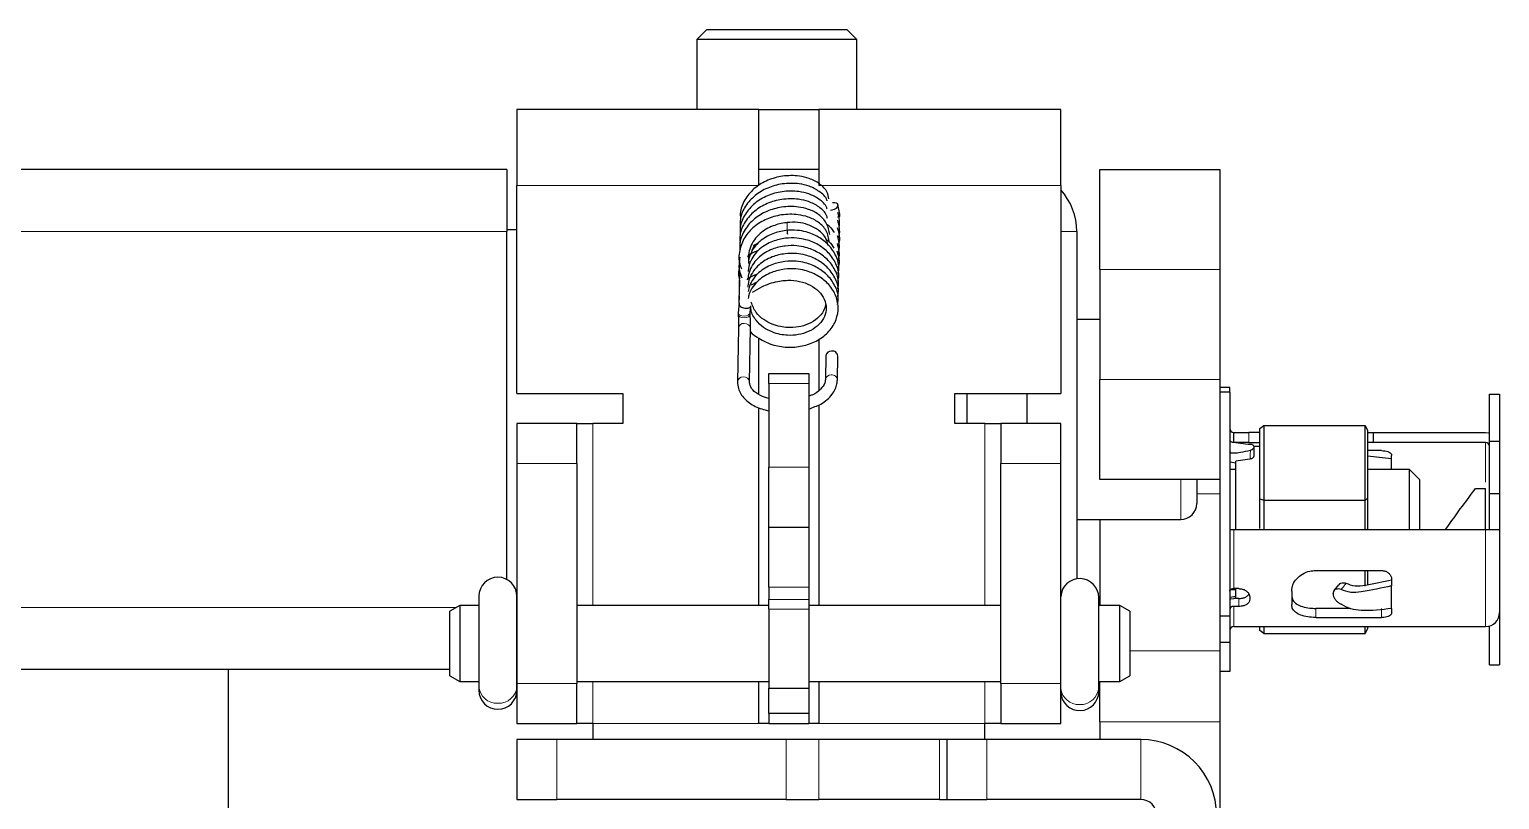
# Model space of a CAD drawing. Header units: millimetres. Extents: x -620 to 849, y 148 to 1992.
# Drawn here: x -81.3 to -7.7, y 194.4 to 232.9 of the extents above; entities that cross this region are included whole.
import ezdxf

# ---------------------------------------------------------------- set-up
doc = ezdxf.new("R2010")
doc.units = ezdxf.units.MM

msp = doc.modelspace()

# ---------------------------------------------------------------- linework, layer by layer
at = {"color": 7, "linetype": 'Continuous', "lineweight": 25}
for p, q in [((-47.391, 232.948), (-47.891, 232.448)), ((-47.891, 232.448), (-47.891, 228.948)), ((-43.543, 232.448), (-47.891, 232.448)), ((-47.391, 232.948), (-43.587, 232.948)), ((-43.587, 232.948), (-40.391, 232.948)), ((-39.891, 232.448), (-43.543, 232.448)), ((-39.891, 232.448), (-40.391, 232.948)), ((-39.891, 228.948), (-39.891, 232.448)), ((-56.891, 228.948), (-56.891, 225.148)), ((-44.791, 228.948), (-56.891, 228.948)), ((-44.791, 225.148), (-44.791, 228.948)), ((-44.791, 228.948), (-41.791, 228.948)), ((-29.691, 228.948), (-41.791, 228.948)), ((-41.791, 228.948), (-41.791, 225.148)), ((-29.691, 225.148), (-29.691, 228.948)), ((-57.391, 225.948), (-486.391, 225.948)), ((-57.391, 225.948), (-57.391, 222.848)), ((-41.791, 225.948), (-44.791, 225.948)), ((-27.741, 225.948), (-21.741, 225.948)), ((-27.741, 220.948), (-27.741, 225.948)), ((-21.741, 225.948), (-21.741, 220.948)), ((-56.891, 214.748), (-56.891, 225.148)), ((-29.691, 225.148), (-29.691, 214.748)), ((-40.744, 223.716), (-40.834, 224.194)), ((-40.74, 223.636), (-40.744, 223.716)), ((-40.737, 223.595), (-40.74, 223.636)), ((-57.391, 222.948), (-56.891, 222.948)), ((-57.391, 205.446), (-57.391, 222.848)), ((-28.891, 222.848), (-28.891, 205.485)), ((-45.056, 222.152), (-44.792, 222.298)), ((-45.758, 220.793), (-45.777, 220.1)), ((-27.741, 220.948), (-27.741, 215.448)), ((-21.741, 220.948), (-21.741, 215.448)), ((-45.772, 220.02), (-45.789, 219.318)), ((-45.765, 220.406), (-45.782, 219.756)), ((-45.154, 220.174), (-44.884, 220.327)), ((-45.784, 219.258), (-45.828, 218.776)), ((-45.779, 219.633), (-45.788, 219.248)), ((-45.828, 218.776), (-45.825, 218.695)), ((-45.229, 218.803), (-45.2, 219.122)), ((-45.225, 218.723), (-45.229, 218.803)), ((-27.741, 218.448), (-28.891, 218.448)), ((-45.812, 218.015), (-45.86, 215.339)), ((-45.26, 215.328), (-45.212, 218.004)), ((-44.791, 214.703), (-44.791, 217.506)), ((-41.791, 217.46), (-41.791, 214.903)), ((-41.442, 216.631), (-41.463, 215.442)), ((-40.863, 215.431), (-40.842, 216.62)), ((-44.291, 215.748), (-42.291, 215.748)), ((-44.291, 215.248), (-44.291, 215.748)), ((-42.291, 215.748), (-42.291, 215.248)), ((-56.891, 214.748), (-51.591, 214.748)), ((-51.591, 214.748), (-51.591, 213.248)), ((-44.291, 215.248), (-44.291, 211.063)), ((-42.291, 215.248), (-42.291, 211.063)), ((-41.463, 215.455), (-41.463, 215.442)), ((-34.991, 214.748), (-29.691, 214.748)), ((-34.991, 213.248), (-34.991, 214.748)), ((-34.391, 214.748), (-34.391, 213.248)), ((-31.391, 214.748), (-31.391, 213.248)), ((-27.741, 210.448), (-27.741, 215.448)), ((-21.741, 215.448), (-21.741, 210.448)), ((-21.241, 215.048), (-21.741, 215.048)), ((-21.241, 214.806), (-21.741, 214.806)), ((-21.241, 214.806), (-21.241, 215.048)), ((-21.241, 214.806), (-21.241, 203.626)), ((-44.791, 204.148), (-44.791, 214.043)), ((-41.791, 214.184), (-41.791, 204.148)), ((-8.241, 214.706), (-7.741, 214.706)), ((-8.241, 212.364), (-8.241, 214.706)), ((-7.741, 214.706), (-7.741, 212.364)), ((-53.891, 213.248), (-56.891, 213.248)), ((-56.891, 213.248), (-56.891, 211.248)), ((-53.891, 211.248), (-53.891, 213.248)), ((-53.891, 213.248), (-53.091, 213.248)), ((-51.591, 213.248), (-53.091, 213.248)), ((-33.491, 213.248), (-34.991, 213.248)), ((-33.491, 213.248), (-32.691, 213.248)), ((-29.691, 213.248), (-32.691, 213.248)), ((-32.691, 213.248), (-32.691, 211.248)), ((-29.691, 211.248), (-29.691, 213.248)), ((-21.041, 212.298), (-21.041, 212.798)), ((-21.041, 212.798), (-20.291, 212.798)), ((-19.741, 212.798), (-20.291, 212.798)), ((-19.741, 212.998), (-19.541, 213.141)), ((-19.741, 209.474), (-19.741, 212.998)), ((-19.541, 213.141), (-19.541, 209.417)), ((-19.541, 213.141), (-14.457, 213.141)), ((-14.457, 209.417), (-14.457, 213.141)), ((-14.457, 213.141), (-14.341, 212.894)), ((-14.341, 212.894), (-14.341, 209.516)), ((-14.341, 212.798), (-14.041, 212.798)), ((-14.041, 212.298), (-14.041, 212.798)), ((-14.041, 212.798), (-8.441, 212.798)), ((-20.291, 212.298), (-21.041, 212.298)), ((-20.291, 212.298), (-19.741, 212.298)), ((-20.041, 212.11), (-20.041, 212.035)), ((-19.741, 212.098), (-20.041, 212.098)), ((-14.041, 212.298), (-14.341, 212.298)), ((-13.641, 211.89), (-14.341, 211.89)), ((-8.441, 212.298), (-14.041, 212.298)), ((-8.241, 212.364), (-7.741, 212.364)), ((-8.241, 209.754), (-8.241, 212.364)), ((-7.741, 212.364), (-7.741, 209.754)), ((-56.891, 211.248), (-56.891, 200.248)), ((-53.891, 211.248), (-53.891, 200.248)), ((-44.291, 208.063), (-44.291, 211.063)), ((-42.291, 211.063), (-42.291, 208.063)), ((-32.691, 200.248), (-32.691, 211.248)), ((-29.691, 200.248), (-29.691, 211.248)), ((-21.241, 211.324), (-20.941, 211.281)), ((-20.227, 211.471), (-20.941, 211.37)), ((-20.941, 207.948), (-20.941, 211.37)), ((-13.141, 211.489), (-14.341, 211.608)), ((-13.141, 211.489), (-13.141, 211.653)), ((-13.141, 210.948), (-13.141, 211.489)), ((-21.741, 210.448), (-27.741, 210.448)), ((-22.891, 210.448), (-22.891, 209.248)), ((-21.741, 210.448), (-21.741, 209.735)), ((-20.941, 210.948), (-21.241, 210.948)), ((-12.241, 210.948), (-14.341, 210.948)), ((-11.741, 210.448), (-12.241, 210.948)), ((-12.241, 207.948), (-12.241, 210.948)), ((-11.741, 210.448), (-11.741, 207.948)), ((-21.741, 209.735), (-21.741, 201.877)), ((-8.941, 209.997), (-8.441, 209.997)), ((-8.241, 209.754), (-7.741, 209.754)), ((-8.241, 207.948), (-8.241, 209.754)), ((-7.741, 209.754), (-7.741, 207.948)), ((-19.741, 207.994), (-19.741, 209.474)), ((-19.741, 209.474), (-19.541, 209.417)), ((-19.541, 209.417), (-19.541, 207.948)), ((-19.541, 209.417), (-14.457, 209.417)), ((-14.457, 209.417), (-14.341, 209.516)), ((-14.457, 207.948), (-14.457, 209.417)), ((-14.341, 209.516), (-14.341, 207.977)), ((-28.891, 208.448), (-23.691, 208.448)), ((-27.741, 208.448), (-27.741, 204.148)), ((-44.291, 208.063), (-42.291, 208.063)), ((-44.291, 205.063), (-44.291, 208.063)), ((-42.291, 208.063), (-42.291, 205.063)), ((-21.241, 207.948), (-21.041, 207.948)), ((-21.041, 207.948), (-10.441, 207.948)), ((-14.37, 207.948), (-14.341, 207.977)), ((-10.441, 207.948), (-8.441, 207.948)), ((-8.441, 207.948), (-7.741, 207.948)), ((-7.741, 207.948), (-7.741, 203.798)), ((-16.941, 205.898), (-13.641, 205.898)), ((-15.792, 205.187), (-16.024, 204.893)), ((-15.751, 205.231), (-15.788, 205.184)), ((-14.457, 205.108), (-14.457, 205.898)), ((-14.341, 205.898), (-14.341, 205.169)), ((-13.141, 205.456), (-13.141, 205.131)), ((-58.794, 204.612), (-58.794, 200.124)), ((-56.894, 200.124), (-56.894, 204.612)), ((-44.291, 205.063), (-44.291, 204.446)), ((-44.291, 203.964), (-44.291, 204.446)), ((-42.291, 205.063), (-42.291, 204.446)), ((-42.291, 204.446), (-42.291, 203.964)), ((-27.793, 200.059), (-27.793, 204.546)), ((-21.241, 204.571), (-20.941, 204.614)), ((-21.2, 204.948), (-20.941, 204.948)), ((-20.791, 204.995), (-21.041, 204.995)), ((-20.791, 204.497), (-21.041, 204.497)), ((-20.941, 204.497), (-20.941, 204.995)), ((-20.241, 204.578), (-20.241, 204.46)), ((-18.141, 204.874), (-18.141, 204.196)), ((-16.068, 204.727), (-16.068, 204.755)), ((-13.141, 204), (-13.141, 205.131)), ((-59.741, 204.148), (-60.241, 203.859)), ((-60.241, 200.636), (-60.241, 203.859)), ((-58.794, 204.148), (-59.741, 204.148)), ((-59.741, 204.148), (-59.741, 200.348)), ((-56.891, 204.148), (-56.894, 204.148)), ((-44.291, 204.148), (-53.891, 204.148)), ((-44.291, 203.964), (-44.291, 200.022)), ((-32.691, 204.148), (-42.291, 204.148)), ((-42.291, 203.964), (-42.291, 200.022)), ((-26.741, 204.148), (-27.793, 204.148)), ((-26.241, 203.859), (-26.741, 204.148)), ((-26.741, 202.248), (-26.741, 204.148)), ((-26.241, 203.859), (-26.241, 202.248)), ((-20.791, 204.1), (-21.041, 204.1)), ((-15.222, 204.005), (-16.941, 204.005)), ((-13.141, 204), (-13.141, 203.787)), ((-7.741, 203.798), (-7.741, 201.19)), ((-21.741, 203.626), (-21.241, 203.626)), ((-21.241, 203.626), (-21.241, 202.315)), ((-21.041, 203.098), (-14.041, 203.098)), ((-19.741, 202.897), (-19.741, 203.098)), ((-19.541, 203.098), (-19.541, 202.755)), ((-16.941, 203.552), (-13.641, 203.552)), ((-14.457, 202.755), (-14.457, 203.098)), ((-14.341, 203.002), (-14.457, 202.755)), ((-14.341, 203.098), (-14.341, 203.002)), ((-14.041, 203.098), (-8.441, 203.098)), ((-8.241, 201.19), (-8.241, 203.127)), ((-26.741, 200.348), (-26.741, 202.248)), ((-26.241, 202.248), (-26.241, 200.636)), ((-21.741, 202.315), (-21.241, 202.315)), ((-21.241, 202.315), (-21.241, 200.848)), ((-19.541, 202.755), (-19.741, 202.897)), ((-19.541, 202.755), (-14.457, 202.755)), ((-21.741, 201.877), (-21.741, 198.342)), ((-60.241, 200.948), (-483.441, 200.948)), ((-71.341, 200.948), (-71.341, 187.548)), ((-21.241, 200.848), (-21.741, 200.848)), ((-8.241, 201.19), (-7.741, 201.19)), ((-60.241, 200.636), (-59.741, 200.348)), ((-59.741, 200.348), (-58.794, 200.348)), ((-58.794, 200.124), (-58.794, 199.912)), ((-56.894, 200.348), (-56.891, 200.348)), ((-56.894, 199.912), (-56.894, 200.124)), ((-56.891, 200.248), (-56.891, 198.248)), ((-53.891, 200.348), (-44.291, 200.348)), ((-53.891, 198.248), (-53.891, 200.248)), ((-44.791, 198.248), (-44.791, 200.348)), ((-42.291, 200.348), (-32.691, 200.348)), ((-41.791, 200.348), (-41.791, 198.248)), ((-32.691, 200.248), (-32.691, 198.248)), ((-29.691, 198.248), (-29.691, 200.248)), ((-27.793, 200.348), (-26.741, 200.348)), ((-27.793, 199.846), (-27.793, 200.059)), ((-27.741, 198.342), (-27.741, 200.348)), ((-26.741, 200.348), (-26.241, 200.636)), ((-44.291, 200.022), (-42.291, 200.022)), ((-44.291, 198.748), (-44.291, 200.022)), ((-42.291, 200.022), (-42.291, 198.748)), ((-42.291, 198.748), (-44.291, 198.748)), ((-44.291, 198.748), (-44.291, 198.248)), ((-42.291, 198.748), (-42.291, 198.248)), ((-56.891, 198.248), (-53.891, 198.248)), ((-53.091, 198.248), (-53.891, 198.248)), ((-53.091, 198.248), (-53.091, 197.448)), ((-44.291, 198.248), (-44.791, 198.248)), ((-44.291, 198.248), (-42.291, 198.248)), ((-41.791, 198.248), (-42.291, 198.248)), ((-32.691, 198.248), (-33.491, 198.248)), ((-33.491, 197.448), (-33.491, 198.248)), ((-32.691, 198.248), (-29.691, 198.248)), ((-27.741, 198.342), (-27.741, 197.448)), ((-21.741, 198.342), (-21.741, 193.724)), ((-56.891, 197.448), (-56.891, 194.448)), ((-54.891, 197.448), (-56.891, 197.448)), ((-43.432, 197.448), (-54.891, 197.448)), ((-41.794, 197.448), (-43.432, 197.448)), ((-35.753, 197.448), (-41.794, 197.448)), ((-35.391, 197.448), (-35.753, 197.448)), ((-35.391, 197.448), (-35.391, 194.448)), ((-33.391, 197.448), (-35.391, 197.448)), ((-25.691, 197.448), (-33.391, 197.448)), ((-56.891, 194.448), (-54.891, 194.448)), ((-43.432, 194.448), (-54.891, 194.448)), ((-43.432, 194.448), (-41.794, 194.448)), ((-35.753, 194.448), (-41.794, 194.448)), ((-35.753, 194.448), (-35.391, 194.448)), ((-35.391, 194.448), (-33.391, 194.448)), ((-25.691, 194.448), (-33.391, 194.448))]:
    msp.add_line(p, q, dxfattribs=at)
at = {"color": 8, "linetype": 'Continuous', "lineweight": 18}
for p, q in [((-56.891, 225.148), (-44.791, 225.148)), ((-41.791, 225.148), (-29.691, 225.148)), ((-57.391, 222.848), (-486.391, 222.848)), ((-29.691, 222.848), (-28.891, 222.848)), ((-21.741, 220.948), (-27.741, 220.948)), ((-42.291, 215.248), (-44.291, 215.248)), ((-27.741, 215.448), (-21.741, 215.448)), ((-53.091, 213.248), (-53.091, 204.148)), ((-33.491, 204.148), (-33.491, 213.248)), ((-20.291, 212.798), (-20.291, 212.298)), ((-8.441, 210.307), (-8.441, 212.298)), ((-56.891, 211.248), (-53.891, 211.248)), ((-44.291, 211.063), (-42.291, 211.063)), ((-32.691, 211.248), (-29.691, 211.248)), ((-23.691, 208.448), (-23.691, 210.448)), ((-21.741, 209.735), (-22.891, 209.735)), ((-21.041, 207.948), (-21.041, 204.995)), ((-8.441, 203.098), (-8.441, 207.948)), ((-42.291, 205.063), (-44.291, 205.063)), ((-44.291, 204.446), (-42.291, 204.446)), ((-20.791, 204.1), (-20.791, 204.497)), ((-59.914, 204.048), (-483.768, 204.048)), ((-42.291, 203.964), (-44.291, 203.964)), ((-21.041, 204.1), (-21.041, 203.098)), ((-16.941, 204.005), (-16.941, 203.552)), ((-13.641, 203.552), (-13.641, 204.005)), ((-26.241, 201.877), (-21.741, 201.877)), ((-53.891, 200.248), (-56.891, 200.248)), ((-53.091, 200.348), (-53.091, 198.248)), ((-33.491, 198.248), (-33.491, 200.348)), ((-29.691, 200.248), (-32.691, 200.248)), ((-53.091, 198.248), (-44.791, 198.248)), ((-41.791, 198.248), (-33.491, 198.248)), ((-21.741, 198.342), (-27.741, 198.342)), ((-54.891, 194.448), (-54.891, 197.448)), ((-43.432, 197.448), (-43.432, 194.448)), ((-41.794, 194.448), (-41.794, 197.448)), ((-35.753, 197.448), (-35.753, 194.448)), ((-33.391, 194.448), (-33.391, 197.448)), ((-25.691, 194.448), (-25.691, 197.448))]:
    msp.add_line(p, q, dxfattribs=at)
at = {"color": 7, "linetype": 'Continuous', "lineweight": 25, "flags": 128}
for points in [[(-41.212, 223.913), (-41.122, 223.921), (-41.011, 223.957), (-40.916, 224.016), (-40.852, 224.087), (-40.829, 224.16), (-40.85, 224.223), (-40.912, 224.268), (-41.005, 224.287), (-41.116, 224.277), (-41.116, 224.277)], [(-8.441, 212.798), (-8.304, 212.784), (-8.241, 212.769)], [(-21.241, 204.874), (-21.237, 204.897), (-21.226, 204.92), (-21.207, 204.941), (-21.182, 204.96), (-21.152, 204.975), (-21.118, 204.986), (-21.08, 204.993), (-21.041, 204.995)], [(-21.241, 204.474), (-21.178, 204.486), (-21.041, 204.497)]]:
    msp.add_lwpolyline(points, dxfattribs=at)
at = {"color": 8, "linetype": 'Continuous', "lineweight": 18, "flags": 128}
for points in [[(-45.828, 218.775), (-45.807, 218.715), (-45.743, 218.658), (-45.646, 218.622), (-45.532, 218.611)], [(-45.825, 218.695), (-45.803, 218.634), (-45.739, 218.578), (-45.643, 218.541), (-45.528, 218.531)], [(-45.532, 218.611), (-45.417, 218.627), (-45.319, 218.668), (-45.253, 218.727), (-45.229, 218.796), (-45.229, 218.803)], [(-45.528, 218.531), (-45.413, 218.547), (-45.315, 218.588), (-45.249, 218.647), (-45.225, 218.716), (-45.225, 218.723)], [(-45.523, 218.251), (-45.407, 218.235), (-45.308, 218.185), (-45.239, 218.109), (-45.212, 218.017), (-45.212, 218.004)], [(-45.571, 215.575), (-45.456, 215.559), (-45.356, 215.509), (-45.287, 215.433), (-45.26, 215.341), (-45.26, 215.331)]]:
    msp.add_lwpolyline(points, dxfattribs=at)
at = {"color": 7, "linetype": 'Continuous', "lineweight": 25}
for centre, radius, start, end in [((-31.991, 222.848), 3.1, 0, 42.10345), ((-42.056, 222.906), 1.321, 180.03812, 188.14499), ((-41.173, 216.597), 0.271, 85.73425, 172.68849), ((-41.116, 216.594), 0.275, 5.44423, 97.76212), ((-21.041, 212.998), 0.2, 180, 270), ((-8.441, 212.098), 0.2, 360, 90), ((-21.142, 211.029), 0.0996, 183.92792, 234.46683), ((-23.691, 209.248), 0.8, 270, 360), ((-57.844, 204.612), 0.95, 0, 180), ((-28.743, 204.546), 0.95, 0, 176.43864), ((-21.06, 203.918), 0.183, 84.18756, 172.66613), ((-8.441, 203.798), 0.7, 270, 0), ((-21.041, 202.898), 0.2, 90, 180), ((-57.844, 199.912), 0.95, 180, 0), ((-28.743, 199.846), 0.95, 183.56136, 0), ((-25.691, 193.648), 3.8, 360, 90), ((-25.691, 193.648), 0.8, 0, 90)]:
    msp.add_arc(centre, radius, start, end, dxfattribs=at)
at = {"color": 8, "linetype": 'Continuous', "lineweight": 18}
for centre, radius, start, end in [((-40.924, 223.732), 0.181, 283.90594, 354.86143), ((-40.876, 223.635), 0.136, 306.99505, 0.34312), ((-37.38, 223.172), 6.004, 178.95899, 182.54389), ((-45.543, 217.981), 0.271, 85.73425, 172.68849), ((-45.591, 215.305), 0.271, 85.73561, 172.67092), ((-41.194, 215.404), 0.274, 86.00044, 169.28545), ((-41.137, 215.405), 0.275, 5.45357, 97.76132), ((-57.885, 200.169), 0.91, 182.83874, 272.58194), ((-57.803, 200.169), 0.91, 267.41806, 357.16126), ((-28.702, 200.104), 0.91, 267.41806, 357.16126), ((-28.782, 200.109), 0.915, 186.49577, 272.45998)]:
    msp.add_arc(centre, radius, start, end, dxfattribs=at)
at = {"color": 7, "linetype": 'Continuous', "lineweight": 25}
for points, knots in [([(-41.38, 224.385), (-41.382, 224.395), (-41.435, 224.589), (-41.748, 224.852), (-42.236, 225.118), (-42.87, 225.264), (-43.601, 225.26), (-44.367, 225.047), (-45.013, 224.663), (-45.489, 224.12), (-45.746, 223.564), (-45.727, 223.205), (-45.721, 223.078)], [0, 0, 0, 0, 0.006133, 0.118338, 0.2188, 0.30339, 0.437085, 0.558298, 0.679195, 0.8023, 0.930319, 1, 1, 1, 1]), ([(-41.29, 224.482), (-41.312, 224.591), (-41.372, 224.888), (-41.729, 225.24), (-42.226, 225.502), (-42.857, 225.65), (-43.59, 225.647), (-44.356, 225.436), (-45.002, 225.052), (-45.48, 224.511), (-45.738, 223.954), (-45.72, 223.594), (-45.714, 223.467)], [0, 0, 0, 0, 0.061184, 0.167124, 0.262005, 0.341887, 0.468086, 0.582541, 0.696734, 0.81293, 0.933799, 1, 1, 1, 1]), ([(-41.362, 223.492), (-41.375, 223.545), (-41.433, 223.784), (-41.765, 224.086), (-42.26, 224.348), (-42.894, 224.492), (-43.626, 224.485), (-44.39, 224.27), (-45.034, 223.884), (-45.508, 223.34), (-45.761, 222.784), (-45.741, 222.426), (-45.735, 222.301)], [0, 0, 0, 0, 0.031137, 0.140621, 0.238591, 0.321101, 0.451619, 0.569871, 0.687742, 0.807937, 0.932858, 1, 1, 1, 1]), ([(-41.38, 223.969), (-41.385, 223.99), (-41.439, 224.195), (-41.758, 224.468), (-42.248, 224.733), (-42.882, 224.878), (-43.614, 224.873), (-44.379, 224.659), (-45.024, 224.273), (-45.499, 223.73), (-45.753, 223.174), (-45.734, 222.815), (-45.728, 222.69)], [0, 0, 0, 0, 0.012794, 0.124299, 0.224106, 0.308153, 0.441047, 0.561493, 0.681588, 0.803962, 0.931186, 1, 1, 1, 1]), ([(-41.256, 222.302), (-41.294, 222.503), (-41.369, 222.895), (-41.778, 223.321), (-42.284, 223.577), (-42.917, 223.72), (-43.65, 223.711), (-44.414, 223.493), (-45.053, 223.105), (-45.537, 222.559), (-45.782, 221.905), (-45.818, 221.346), (-45.691, 221.055), (-45.658, 220.978)], [0, 0, 0, 0, 0.097765, 0.190227, 0.272918, 0.342578, 0.452858, 0.552708, 0.652173, 0.753746, 0.85925, 0.963062, 1, 1, 1, 1]), ([(-41.249, 222.689), (-41.286, 222.889), (-41.36, 223.279), (-41.768, 223.705), (-42.273, 223.962), (-42.905, 224.106), (-43.638, 224.098), (-44.402, 223.882), (-45.045, 223.494), (-45.517, 222.95), (-45.769, 222.393), (-45.749, 222.037), (-45.741, 221.913)], [0, 0, 0, 0, 0.106226, 0.207272, 0.297665, 0.373803, 0.494292, 0.60342, 0.712163, 0.823129, 0.938424, 1, 1, 1, 1]), ([(-40.769, 223.05), (-40.758, 223.167), (-40.734, 223.416), (-40.801, 223.664), (-40.837, 223.795)], [0, 0, 0, 0, 0.468673, 1, 1, 1, 1]), ([(-43.382, 223.283), (-43.399, 223.282), (-43.637, 223.267), (-44.123, 223.141), (-44.671, 222.83), (-45.035, 222.436), (-45.236, 222.067), (-45.323, 221.673), (-45.308, 221.442), (-45.3, 221.325)], [0, 0, 0, 0, 0.0151801, 0.2174139, 0.4505766, 0.582747, 0.7207301, 0.8592406, 1, 1, 1, 1]), ([(-40.833, 220.744), (-40.816, 220.82), (-40.75, 221.109), (-40.898, 221.617), (-41.259, 222.171), (-41.795, 222.588), (-42.353, 222.822), (-42.907, 222.921), (-43.475, 222.911), (-44.135, 222.758), (-44.681, 222.44), (-45.047, 222.046), (-45.241, 221.679), (-45.317, 221.392), (-45.313, 221.257), (-45.312, 221.239)], [0, 0, 0, 0, 0.0393575, 0.1510464, 0.2605831, 0.3593512, 0.4568245, 0.5218236, 0.6022701, 0.6951793, 0.8023727, 0.8631258, 0.9265393, 0.9901838, 1, 1, 1, 1]), ([(-41.337, 222.164), (-41.362, 222.278), (-41.428, 222.582), (-41.793, 222.936), (-42.295, 223.189), (-42.834, 223.322), (-43.197, 223.305), (-43.38, 223.296)], [0, 0, 0, 0, 0.151607, 0.400003, 0.622084, 0.809197, 1, 1, 1, 1]), ([(-41.357, 223.189), (-41.322, 223.159), (-41.183, 223.039), (-41.097, 222.896), (-41.032, 222.789)], [0, 0, 0, 0, 0.248613, 1, 1, 1, 1]), ([(-40.825, 222.142), (-40.81, 222.177), (-40.69, 222.455), (-40.776, 222.758), (-40.851, 223.022)], [0, 0, 0, 0, 0.124356, 1, 1, 1, 1]), ([(-40.818, 222.527), (-40.803, 222.56), (-40.735, 222.717), (-40.751, 223.022), (-40.813, 223.279), (-40.844, 223.409)], [0, 0, 0, 0, 0.121305, 0.558409, 1, 1, 1, 1]), ([(-40.847, 219.974), (-40.83, 220.051), (-40.764, 220.342), (-40.915, 220.852), (-41.279, 221.405), (-41.817, 221.819), (-42.377, 222.052), (-42.932, 222.149), (-43.499, 222.137), (-44.159, 221.982), (-44.704, 221.663), (-45.068, 221.267), (-45.26, 220.899), (-45.336, 220.612), (-45.33, 220.477), (-45.329, 220.46)], [0, 0, 0, 0, 0.0401594, 0.1517976, 0.2612129, 0.3598621, 0.4573196, 0.5222772, 0.6026376, 0.6954018, 0.8025801, 0.8633025, 0.9266611, 0.9902278, 1, 1, 1, 1]), ([(-40.84, 220.359), (-40.823, 220.435), (-40.757, 220.725), (-40.907, 221.235), (-41.269, 221.788), (-41.806, 222.203), (-42.365, 222.437), (-42.92, 222.535), (-43.487, 222.524), (-44.147, 222.37), (-44.693, 222.051), (-45.057, 221.656), (-45.251, 221.289), (-45.326, 221.002), (-45.322, 220.867), (-45.321, 220.849)], [0, 0, 0, 0, 0.039759, 0.151422, 0.260898, 0.359607, 0.457072, 0.522051, 0.602454, 0.695291, 0.802476, 0.863214, 0.9266, 0.990206, 1, 1, 1, 1]), ([(-45.144, 221.739), (-45.142, 221.805), (-45.136, 221.966), (-45.041, 222.107), (-44.986, 222.19)], [0, 0, 0, 0, 0.413792, 1, 1, 1, 1]), ([(-41.427, 222.468), (-41.374, 222.423), (-41.212, 222.288), (-41.113, 222.125), (-41.046, 222.016)], [0, 0, 0, 0, 0.329141, 1, 1, 1, 1]), ([(-40.83, 221.396), (-40.818, 221.424), (-40.705, 221.695), (-40.789, 221.987), (-40.865, 222.249)], [0, 0, 0, 0, 0.104944, 1, 1, 1, 1]), ([(-40.852, 221.707), (-40.829, 221.759), (-40.699, 222.054), (-40.787, 222.373), (-40.858, 222.636)], [0, 0, 0, 0, 0.176922, 1, 1, 1, 1]), ([(-45.744, 221.566), (-45.778, 221.335), (-45.83, 220.981), (-45.691, 220.648), (-45.642, 220.533)], [0, 0, 0, 0, 0.654086, 1, 1, 1, 1]), ([(-45.357, 221.595), (-45.354, 221.598), (-45.217, 221.763), (-45.026, 221.826), (-44.838, 221.888)], [0, 0, 0, 0, 0.019176, 1, 1, 1, 1]), ([(-40.854, 219.589), (-40.837, 219.667), (-40.772, 219.959), (-40.924, 220.469), (-41.289, 221.021), (-41.828, 221.435), (-42.388, 221.667), (-42.944, 221.763), (-43.511, 221.75), (-44.171, 221.594), (-44.715, 221.274), (-45.078, 220.877), (-45.27, 220.51), (-45.345, 220.222), (-45.338, 220.088), (-45.338, 220.07)], [0, 0, 0, 0, 0.0405596, 0.1521722, 0.2615267, 0.3601175, 0.4575669, 0.5225037, 0.6028209, 0.6955126, 0.8026843, 0.8633912, 0.9267224, 0.9902501, 1, 1, 1, 1]), ([(-40.861, 219.204), (-40.843, 219.283), (-40.779, 219.575), (-40.932, 220.086), (-41.299, 220.638), (-41.839, 221.051), (-42.4, 221.282), (-42.956, 221.377), (-43.523, 221.363), (-44.182, 221.206), (-44.728, 220.884), (-45.085, 220.489), (-45.272, 220.153), (-45.308, 219.937), (-45.323, 219.848)], [0, 0, 0, 0, 0.04217, 0.157055, 0.269578, 0.371023, 0.471345, 0.538179, 0.620825, 0.716182, 0.826515, 0.889, 0.954175, 1, 1, 1, 1]), ([(-40.814, 221.071), (-40.81, 221.08), (-40.71, 221.331), (-40.793, 221.602), (-40.872, 221.862)], [0, 0, 0, 0, 0.03738, 1, 1, 1, 1]), ([(-45.751, 221.179), (-45.799, 220.945), (-45.848, 220.707), (-45.768, 220.483), (-45.767, 220.479)], [0, 0, 0, 0, 0.9837746, 1, 1, 1, 1]), ([(-45.376, 220.432), (-45.375, 220.433), (-45.236, 220.597), (-45.046, 220.662), (-44.857, 220.726)], [0, 0, 0, 0, 0.0043085, 1, 1, 1, 1]), ([(-45.215, 217.846), (-45.211, 217.841), (-45.107, 217.705), (-44.723, 217.445), (-44.082, 217.142), (-43.284, 217.03), (-42.52, 217.113), (-41.817, 217.39), (-41.25, 217.84), (-40.894, 218.423), (-40.785, 219.067), (-40.931, 219.703), (-41.312, 220.255), (-41.85, 220.667), (-42.412, 220.897), (-42.968, 220.991), (-43.536, 220.976), (-44.194, 220.818), (-44.739, 220.495), (-45.095, 220.099), (-45.276, 219.778), (-45.31, 219.576), (-45.323, 219.5)], [0, 0, 0, 0, 0.001739, 0.04451, 0.111438, 0.17172, 0.231589, 0.292281, 0.355433, 0.417856, 0.478483, 0.541525, 0.603252, 0.6589, 0.713959, 0.750631, 0.795969, 0.848267, 0.908822, 0.94311, 0.978867, 1, 1, 1, 1]), ([(-45.113, 219.813), (-44.959, 219.906), (-44.581, 220.137), (-44.033, 220.331), (-43.516, 220.402), (-43.093, 220.416), (-42.599, 220.339), (-42.083, 220.111), (-41.686, 219.772), (-41.451, 219.359), (-41.401, 218.918), (-41.534, 218.486), (-41.841, 218.107), (-42.287, 217.828), (-42.811, 217.669), (-43.299, 217.64), (-43.747, 217.696), (-44.16, 217.82), (-44.59, 218.05), (-44.967, 218.415), (-45.199, 218.807), (-45.189, 219.062), (-45.186, 219.135)], [0, 0, 0, 0, 0.057394, 0.141498, 0.174187, 0.201896, 0.256454, 0.310564, 0.365182, 0.421617, 0.477061, 0.530811, 0.586875, 0.64209, 0.692196, 0.74194, 0.774764, 0.814829, 0.860627, 0.913439, 0.975288, 1, 1, 1, 1]), ([(-45.779, 219.257), (-45.782, 219.25), (-45.794, 219.222), (-45.77, 219.163), (-45.708, 219.095), (-45.61, 219.038), (-45.533, 219.02), (-45.495, 219.012)], [0, 0, 0, 0, 0.07364, 0.30523, 0.53682, 0.76841, 1, 1, 1, 1]), ([(-41.462, 219.181), (-41.485, 219.08), (-41.544, 218.833), (-41.84, 218.492), (-42.283, 218.213), (-42.808, 218.055), (-43.296, 218.027), (-43.744, 218.084), (-44.157, 218.208), (-44.583, 218.439), (-44.98, 218.803), (-45.107, 219.131), (-45.176, 219.307)], [0, 0, 0, 0, 0.079664, 0.195766, 0.310074, 0.413804, 0.516835, 0.584804, 0.667751, 0.762541, 0.871932, 1, 1, 1, 1]), ([(-45.825, 218.695), (-45.823, 218.642), (-45.818, 218.536), (-45.814, 218.348), (-45.811, 218.178), (-45.811, 218.069), (-45.812, 218.026), (-45.812, 218.015)], [0, 0, 0, 0, 0.241788, 0.476448, 0.71323, 0.929509, 1, 1, 1, 1]), ([(-45.495, 219.012), (-45.456, 219.008), (-45.379, 219.001), (-45.281, 219.027), (-45.215, 219.072), (-45.205, 219.113), (-45.201, 219.132)], [0, 0, 0, 0, 0.262071, 0.524142, 0.786214, 1, 1, 1, 1]), ([(-45.212, 218.004), (-45.212, 218.05), (-45.211, 218.144), (-45.213, 218.339), (-45.218, 218.547), (-45.223, 218.664), (-45.225, 218.723)], [0, 0, 0, 0, 0.24318, 0.501797, 0.749272, 1, 1, 1, 1]), ([(-45.86, 215.339), (-45.851, 215.221), (-45.826, 214.917), (-45.536, 214.47), (-45.015, 214.075), (-44.528, 213.94), (-44.291, 213.874)], [0, 0, 0, 0, 0.171378, 0.44156, 0.728252, 1, 1, 1, 1]), ([(-44.291, 214.499), (-44.44, 214.543), (-44.789, 214.647), (-45.129, 214.931), (-45.253, 215.165), (-45.259, 215.294), (-45.26, 215.328)], [0, 0, 0, 0, 0.240048, 0.562087, 0.882317, 1, 1, 1, 1]), ([(-41.463, 215.442), (-41.469, 215.389), (-41.485, 215.238), (-41.677, 214.964), (-41.984, 214.714), (-42.235, 214.632), (-42.291, 214.613)], [0, 0, 0, 0, 0.19706, 0.559349, 0.901347, 1, 1, 1, 1]), ([(-42.291, 213.978), (-42.084, 214.051), (-41.606, 214.221), (-41.114, 214.665), (-40.887, 215.11), (-40.868, 215.365), (-40.863, 215.431)], [0, 0, 0, 0, 0.259805, 0.600472, 0.896035, 1, 1, 1, 1]), ([(-21.241, 212.485), (-21.24, 212.467), (-21.238, 212.431), (-21.221, 212.381), (-21.184, 212.332), (-21.114, 212.32), (-21.066, 212.314), (-21.041, 212.311)], [0, 0, 0, 0, 0.195302, 0.377541, 0.538909, 0.761383, 1, 1, 1, 1]), ([(-21.241, 211.926), (-21.24, 211.907), (-21.238, 211.872), (-21.221, 211.824), (-21.183, 211.778), (-21.107, 211.776), (-20.946, 211.779), (-20.633, 211.813), (-20.364, 211.877), (-20.199, 211.917)], [0, 0, 0, 0, 0.052051, 0.100621, 0.143629, 0.208426, 0.277664, 0.558659, 1, 1, 1, 1]), ([(-20.934, 212.298), (-20.855, 212.288), (-20.604, 212.257), (-20.364, 212.228), (-20.199, 212.208)], [0, 0, 0, 0, 0.313457, 1, 1, 1, 1]), ([(-20.041, 212.11), (-20.043, 212.123), (-20.049, 212.148), (-20.089, 212.18), (-20.143, 212.2), (-20.183, 212.206), (-20.199, 212.208)], [0, 0, 0, 0, 0.266311, 0.549123, 0.829777, 1, 1, 1, 1]), ([(-20.199, 211.917), (-20.175, 211.924), (-20.126, 211.939), (-20.073, 211.973), (-20.045, 212.006), (-20.042, 212.027), (-20.041, 212.035)], [0, 0, 0, 0, 0.2663313, 0.5484492, 0.8291355, 1, 1, 1, 1]), ([(-20.041, 212.035), (-20.041, 212.008), (-20.041, 211.937), (-20.041, 211.823), (-20.041, 211.707), (-20.041, 211.634), (-20.041, 211.604)], [0, 0, 0, 0, 0.190015, 0.497902, 0.793065, 1, 1, 1, 1]), ([(-13.641, 211.89), (-13.585, 211.888), (-13.472, 211.883), (-13.323, 211.846), (-13.21, 211.788), (-13.15, 211.72), (-13.144, 211.672), (-13.141, 211.653)], [0, 0, 0, 0, 0.214385, 0.428772, 0.643033, 0.856802, 1, 1, 1, 1]), ([(-20.118, 211.503), (-20.131, 211.497), (-20.163, 211.483), (-20.203, 211.475), (-20.227, 211.471)], [0, 0, 0, 0, 0.40435, 1, 1, 1, 1]), ([(-20.041, 211.604), (-20.044, 211.591), (-20.049, 211.564), (-20.082, 211.529), (-20.109, 211.509), (-20.118, 211.503)], [0, 0, 0, 0, 0.404591, 0.809176, 1, 1, 1, 1]), ([(-10.441, 207.948), (-10.161, 208.342), (-9.661, 209.047), (-9.161, 209.707), (-8.941, 209.997)], [0, 0, 0, 0, 0.559911, 1, 1, 1, 1]), ([(-8.441, 207.948), (-8.441, 208.342), (-8.441, 209.047), (-8.441, 209.707), (-8.441, 209.997)], [0, 0, 0, 0, 0.559866, 1, 1, 1, 1]), ([(-18.141, 204.874), (-18.129, 204.98), (-18.104, 205.193), (-17.904, 205.499), (-17.606, 205.739), (-17.268, 205.877), (-17.038, 205.892), (-16.941, 205.898)], [0, 0, 0, 0, 0.212833, 0.42585, 0.635542, 0.846587, 1, 1, 1, 1]), ([(-15.751, 205.231), (-15.744, 205.236), (-15.709, 205.262), (-15.624, 205.289), (-15.51, 205.284), (-15.438, 205.263), (-15.415, 205.257)], [0, 0, 0, 0, 0.0886958, 0.4577393, 0.8266943, 1, 1, 1, 1]), ([(-13.141, 205.421), (-13.57, 205.324), (-14.162, 205.189), (-14.976, 205.075), (-15.267, 205.196), (-15.415, 205.257)], [0, 0, 0, 0, 0.56666, 0.780905, 1, 1, 1, 1]), ([(-13.641, 205.898), (-13.585, 205.893), (-13.472, 205.883), (-13.323, 205.805), (-13.21, 205.692), (-13.15, 205.568), (-13.144, 205.488), (-13.141, 205.456)], [0, 0, 0, 0, 0.214445, 0.428893, 0.643239, 0.857188, 1, 1, 1, 1]), ([(-20.791, 204.995), (-20.729, 204.99), (-20.606, 204.981), (-20.441, 204.906), (-20.317, 204.799), (-20.251, 204.682), (-20.244, 204.608), (-20.241, 204.578)], [0, 0, 0, 0, 0.214393, 0.428789, 0.643061, 0.856854, 1, 1, 1, 1]), ([(-20.791, 204.497), (-20.729, 204.5), (-20.605, 204.508), (-20.443, 204.567), (-20.329, 204.64), (-20.297, 204.702), (-20.286, 204.724)], [0, 0, 0, 0, 0.28124, 0.562484, 0.843527, 1, 1, 1, 1]), ([(-20.241, 204.46), (-20.247, 204.417), (-20.259, 204.332), (-20.353, 204.225), (-20.492, 204.147), (-20.647, 204.106), (-20.75, 204.102), (-20.791, 204.1)], [0, 0, 0, 0, 0.214305, 0.42865, 0.642279, 0.856223, 1, 1, 1, 1]), ([(-18.141, 204.665), (-18.129, 204.58), (-18.104, 204.409), (-17.906, 204.214), (-17.61, 204.082), (-17.271, 204.015), (-17.04, 204.008), (-16.941, 204.005)], [0, 0, 0, 0, 0.212376, 0.424979, 0.633479, 0.843609, 1, 1, 1, 1]), ([(-15.665, 204.95), (-15.714, 204.962), (-15.811, 204.986), (-15.936, 204.966), (-16.026, 204.905), (-16.064, 204.827), (-16.067, 204.772), (-16.068, 204.755)], [0, 0, 0, 0, 0.225867, 0.451734, 0.677598, 0.903479, 1, 1, 1, 1]), ([(-16.068, 204.727), (-16.063, 204.685), (-16.054, 204.602), (-15.978, 204.466), (-15.868, 204.342), (-15.755, 204.26), (-15.686, 204.226), (-15.665, 204.216)], [0, 0, 0, 0, 0.225883, 0.451767, 0.67765, 0.903524, 1, 1, 1, 1]), ([(-13.141, 205.131), (-13.64, 205.023), (-14.311, 204.877), (-15.205, 204.766), (-15.51, 204.888), (-15.665, 204.95)], [0, 0, 0, 0, 0.587693, 0.790818, 1, 1, 1, 1]), ([(-16.941, 203.552), (-17.076, 203.558), (-17.346, 203.569), (-17.705, 203.66), (-17.974, 203.809), (-18.12, 203.996), (-18.135, 204.137), (-18.141, 204.196)], [0, 0, 0, 0, 0.213238, 0.42649, 0.63916, 0.849598, 1, 1, 1, 1]), ([(-13.141, 204), (-13.64, 203.936), (-14.311, 203.852), (-15.205, 203.957), (-15.51, 204.129), (-15.665, 204.216)], [0, 0, 0, 0, 0.587693, 0.790818, 1, 1, 1, 1]), ([(-13.141, 203.787), (-13.147, 203.759), (-13.157, 203.702), (-13.243, 203.632), (-13.37, 203.582), (-13.51, 203.556), (-13.604, 203.553), (-13.641, 203.552)], [0, 0, 0, 0, 0.214373, 0.428779, 0.642592, 0.856666, 1, 1, 1, 1])]:
    msp.add_open_spline(points, degree=3, knots=knots, dxfattribs=at)
at = {"color": 8, "linetype": 'Continuous', "lineweight": 18}
for points, knots in [([(-20.227, 211.471), (-20.225, 211.505), (-20.222, 211.582), (-20.215, 211.703), (-20.207, 211.817), (-20.201, 211.889), (-20.199, 211.917), (-20.199, 211.917)], [0, 0, 0, 0, 0.23003, 0.514952, 0.811013, 0.999883, 1, 1, 1, 1]), ([(-15.415, 205.257), (-15.435, 205.231), (-15.477, 205.181), (-15.545, 205.098), (-15.607, 205.021), (-15.649, 204.969), (-15.665, 204.95)], [0, 0, 0, 0, 0.246022, 0.497638, 0.810556, 1, 1, 1, 1])]:
    msp.add_open_spline(points, degree=3, knots=knots, dxfattribs=at)

doc.saveas('drawing.dxf')
